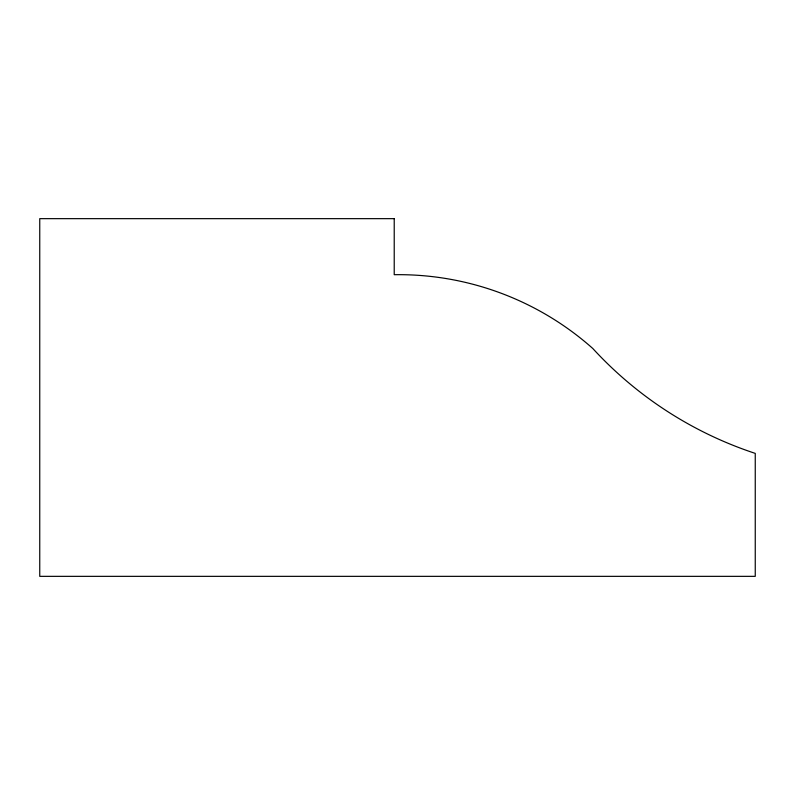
<?xml version="1.0" encoding="UTF-8"?>
<svg xmlns="http://www.w3.org/2000/svg" width="795" height="795" viewBox="0 0 795 795"><rect width="100%" height="100%" fill="white"/><g stroke="black" fill="none" stroke-linecap="round" stroke-linejoin="round"><path stroke-width="1.19" d="M394.221 218.655L39.75 218.655L39.75 576.345L755.25 576.345L755.25 453.389A383.667 383.667 0 0 1 592.782 348.478A292.212 292.212 0 0 0 394.221 274.702L394.221 218.655"/></g></svg>
